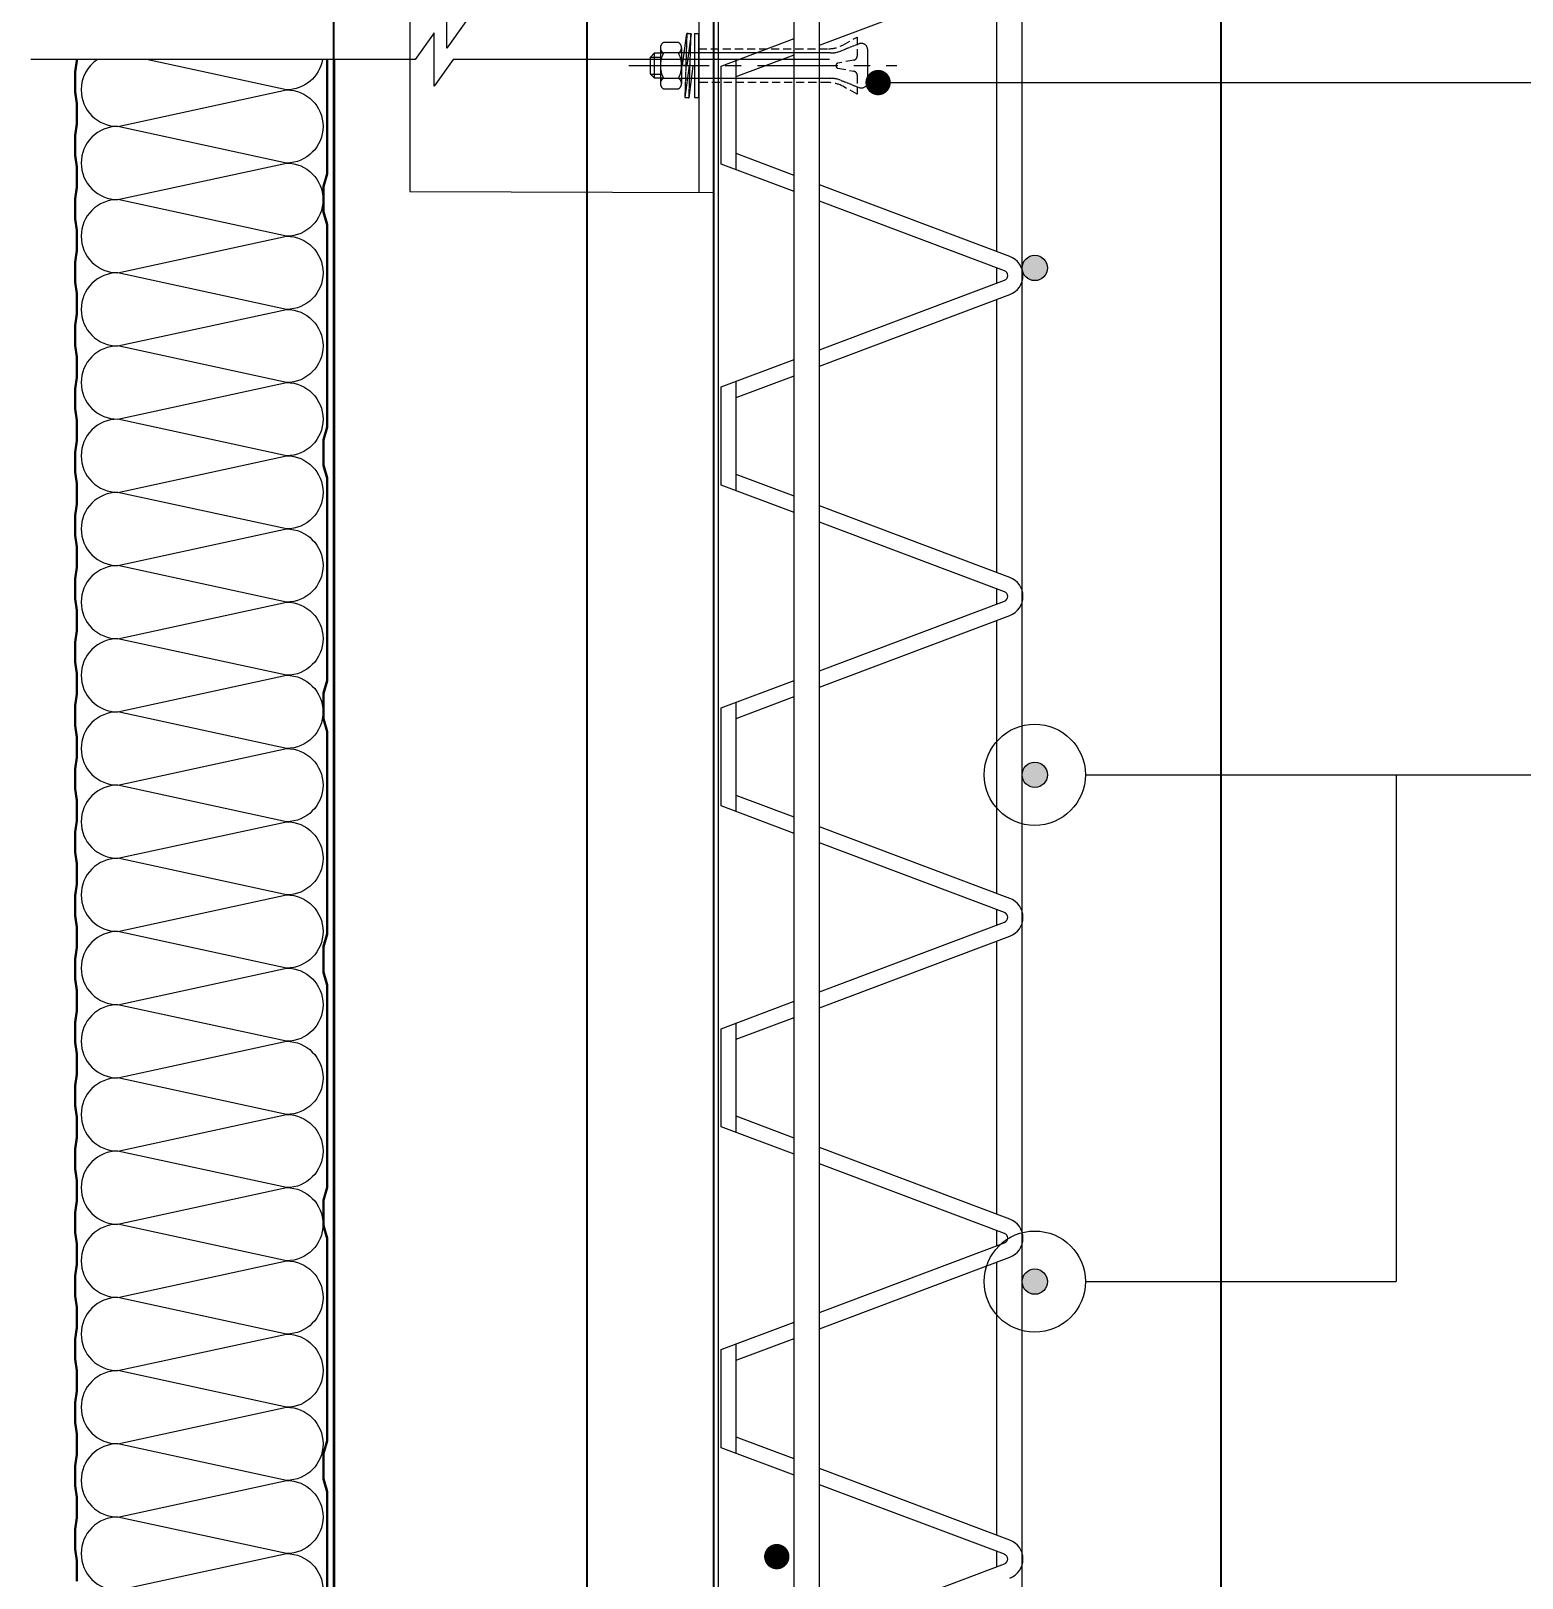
# Model space of a CAD drawing. Extents: x 0 to 20413, y 0 to 2870.
# Drawn here: x 2801 to 3389, y 1416 to 2026 of the extents above; entities that cross this region are included whole.
import ezdxf

# ---------------------------------------------------------------- set-up
doc = ezdxf.new("R2010")
doc.units = 0
for name, pattern in [('CENTER', [50.8, 31.75, -6.35, 6.35, -6.35]), ('HIDDEN', [0.375, 0.25, -0.125]), ('HIDDEN2', [4.7625, 3.175, -1.5875])]:
    doc.linetypes.add(name, pattern=pattern)
doc.layers.add('A-CONC-LIN1', color=2, linetype='Continuous', lineweight=40)
for name, color, linetype in [('BOLT', 10, 'Continuous'), ('DIM', 7, 'Continuous'), ('E', 4, 'Continuous'), ('Insulation', 8, 'Continuous'), ('Panel', 2, 'Continuous'), ('sec', 4, 'Continuous'), ('형강', 4, 'Continuous')]:
    doc.layers.add(name, color=color, linetype=linetype)

# ---------------------------------------------------------------- blocks, each defined once
blk = doc.blocks.new('An')
at = {"layer": 'BOLT', "linetype": 'CENTER'}
blk.add_line((0, 27.67), (0, -78.16), dxfattribs=at)
at = {"layer": 'BOLT'}
for p, q in [((-3.33, 19.09), (-3.33, 15.15)), ((3.33, 19.09), (3.33, 15.15)), ((7.06, 15.15), (-7.06, 15.15)), ((-5, 17.42), (5, 17.42)), ((6.67, 15.15), (6.67, 15.11)), ((7.06, 6.81), (-7.06, 6.81))]:
    blk.add_line(p, q, dxfattribs=at)
blk.add_lwpolyline([(-5, 13.96), (-5, 17.42), (-3.33, 19.09), (3.33, 19.09), (5, 17.42), (5, 13.96)], dxfattribs=at)
at = {"layer": 'BOLT', "linetype": 'CENTER'}
blk.add_lwpolyline([(-9.13, 13.96), (-9.13, 8, 0.57735), (-5, 8, 0.238157), (5, 8, 0.57735), (9.13, 8), (9.13, 13.96, 0.57735), (5, 13.96, 0.238157), (-5, 13.96, 0.57735)], format="xyb", close=True, dxfattribs=at)
at = {"layer": 'BOLT', "linetype": 'HIDDEN'}
blk.add_lwpolyline([(-5, 13.96), (-5, 0), (-5, -51.92, -0.095415), (-5.83, -56.25), (-8.63, -63.24, 0.530598), (-6.31, -66.67), (0, -66.67), (6.31, -66.67, 0.530598), (8.63, -63.24), (5.83, -56.25, -0.095415), (5, -51.92), (5, 0), (5, 13.96)], format="xyb", dxfattribs=at)
at = {"layer": 'BOLT'}
for points in [[(12.5, 3.06), (0, 4.73), (0.19, 6.38), (12.69, 4.72)], [(-12.69, 3.84), (-0.19, 2.18), (0, 3.83), (-12.5, 5.5)], [(12.5, 0), (12.5, 1.67), (-12.5, 1.67), (-12.5, 0)]]:
    blk.add_lwpolyline(points, close=True, dxfattribs=at)
at = {"layer": 'BOLT', "linetype": 'HIDDEN'}
blk.add_lwpolyline([(12.69, 4.72), (-12.5, 5.5), (-12.69, 3.84), (12.5, 3.06)], close=True, dxfattribs=at)
at = {"layer": 'BOLT', "linetype": 'HIDDEN2'}
blk.add_lwpolyline([(6.67, 0), (6.67, -51.17, 0.126377), (8.11, -56.79), (11.25, -62.5), (3.81, -62.5, -0.360473), (2.17, -61.14), (0.98, -54.85, 0.412222), (0, -54.17), (-0.16, -54.17, 0.360473), (-0.98, -54.85), (-2.17, -61.14, -0.360473), (-3.81, -62.5), (-11.25, -62.5), (-8.11, -56.79, 0.126377), (-6.67, -51.17), (-6.67, 0)], format="xyb", dxfattribs=at)

msp = doc.modelspace()

# ---------------------------------------------------------------- hatches: boundary and pattern name
at = {"layer": 'sec'}
h = msp.add_hatch(color=256, dxfattribs=at)
edge = h.paths.add_edge_path()
edge.add_arc((3197.09, 1932.87), 5, 0, 360)
h = msp.add_hatch(color=256, dxfattribs=at)
edge = h.paths.add_edge_path()
edge.add_arc((3197.09, 1732.87), 5, 0, 360)
h = msp.add_hatch(color=256, dxfattribs=at)
edge = h.paths.add_edge_path()
edge.add_arc((3197.09, 1532.87), 5, 0, 360)

# ---------------------------------------------------------------- linework, layer by layer
at = {"color": 4}
msp.add_line((3064.49, 2062.7), (3064.49, 1962.7), dxfattribs=at)
msp.add_lwpolyline([(2950.49, 2061.56), (2950.49, 1963.09), (3070.49, 1962.7), (3070.49, 2062.7)], close=True, dxfattribs=at)
for points in [[(3116.11, 2030.14), (2972.62, 2030.14), (2965.12, 2019.64), (2965.12, 2040.64), (2957.62, 2030.14), (2800.93, 2030.14)], [(3116.11, 2015.14), (2967.62, 2015.14), (2960.12, 2004.64), (2960.12, 2025.64), (2952.62, 2015.14), (2800.93, 2015.14)]]:
    msp.add_lwpolyline(points)
at = {"layer": 'A-CONC-LIN1'}
for p, q in [((2920.49, 227.7), (2920.49, 2257.7)), ((3020.49, 227.7), (3020.49, 2257.7)), ((3070.49, 227.7), (3070.49, 2227.7)), ((3270.49, 2227.7), (3270.49, 1397.7))]:
    msp.add_line(p, q, dxfattribs=at)
at = {"layer": 'DIM'}
for p, q in [((3217.07, 1732.87), (3419.76, 1732.87)), ((3339.65, 1732.87), (3339.65, 1532.87)), ((3217.07, 1532.87), (3339.65, 1532.87))]:
    msp.add_line(p, q, dxfattribs=at)
at = {"layer": 'DIM', "const_width": 5}
for points in [[(3137.76, 2006.03, 1), (3132.76, 2006.03, 1)], [(3097.77, 1424.35, 1), (3092.77, 1424.35, 1)]]:
    msp.add_lwpolyline(points, format="xyb", close=True, dxfattribs=at)
at = {"layer": 'DIM'}
msp.add_lwpolyline([(3135.26, 2006.03), (3419.76, 2006.03)], dxfattribs=at)
for centre in [(3197.09, 1732.87), (3197.09, 1532.87)]:
    msp.add_circle(centre, 19.97, dxfattribs=at)
at = {"layer": 'E'}
for p, q in [((3102.09, 667.7), (3102.09, 2199.62)), ((3112.09, 667.7), (3112.09, 2199.62)), ((3192.09, 667.7), (3192.09, 2199.62)), ((3072.09, 2177.73), (3072.09, 678.92)), ((3112.09, 2020.74), (3187.24, 2049.02)), ((3182.09, 1939.31), (3182.09, 2047.08)), ((3073.29, 2012.55), (3102.09, 2023.39)), ((3079.29, 2008.4), (3102.09, 2016.98)), ((3079.29, 1971.58), (3079.29, 2014.81)), ((3073.29, 1973.84), (3073.29, 2012.55)), ((3102.09, 1963), (3073.29, 1973.84)), ((3102.09, 1969.41), (3079.29, 1977.99)), ((3187.24, 1937.37), (3112.09, 1965.65)), ((3185.13, 1931.76), (3112.09, 1959.24)), ((3182.09, 1926.87), (3182.09, 1932.9)), ((3112.09, 1900.53), (3185.13, 1928.01)), ((3112.09, 1894.12), (3187.24, 1922.4)), ((3182.09, 1812.68), (3182.09, 1920.46)), ((3073.29, 1885.93), (3102.09, 1896.77)), ((3079.29, 1881.78), (3102.09, 1890.36)), ((3079.29, 1844.96), (3079.29, 1888.19)), ((3073.29, 1847.22), (3073.29, 1885.93)), ((3102.09, 1842.79), (3079.29, 1851.37)), ((3102.09, 1836.38), (3073.29, 1847.22)), ((3187.24, 1810.75), (3112.09, 1839.02)), ((3185.13, 1805.13), (3112.09, 1832.61)), ((3112.09, 1773.91), (3185.13, 1801.39)), ((3182.09, 1800.25), (3182.09, 1806.27)), ((3112.09, 1767.49), (3187.24, 1795.77)), ((3182.09, 1686.06), (3182.09, 1793.84)), ((3073.29, 1759.3), (3102.09, 1770.14)), ((3073.29, 1720.59), (3073.29, 1759.3)), ((3079.29, 1755.15), (3102.09, 1763.73)), ((3079.29, 1718.33), (3079.29, 1761.56)), ((3102.09, 1716.16), (3079.29, 1724.74)), ((3102.09, 1709.75), (3073.29, 1720.59)), ((3187.24, 1684.12), (3112.09, 1712.4)), ((3185.13, 1678.51), (3112.09, 1705.99)), ((3182.09, 1673.62), (3182.09, 1679.65)), ((3112.09, 1647.28), (3185.13, 1674.76)), ((3112.09, 1640.87), (3187.24, 1669.15)), ((3182.09, 1559.43), (3182.09, 1667.21)), ((3073.29, 1632.68), (3102.09, 1643.52)), ((3079.29, 1628.53), (3102.09, 1637.11)), ((3073.29, 1593.97), (3073.29, 1632.68)), ((3079.29, 1591.71), (3079.29, 1634.94)), ((3102.09, 1583.13), (3073.29, 1593.97)), ((3102.09, 1589.54), (3079.29, 1598.12)), ((3187.24, 1557.5), (3112.09, 1585.77)), ((3185.13, 1551.88), (3112.09, 1579.36)), ((3182.09, 1547), (3182.09, 1553.02)), ((3112.09, 1520.66), (3185.13, 1548.14)), ((3112.09, 1514.25), (3187.24, 1542.52)), ((3182.09, 1432.81), (3182.09, 1540.59)), ((3073.29, 1506.05), (3102.09, 1516.89)), ((3079.29, 1501.9), (3102.09, 1510.48)), ((3079.29, 1465.08), (3079.29, 1508.31)), ((3073.29, 1467.34), (3073.29, 1506.05)), ((3102.09, 1462.91), (3079.29, 1471.49)), ((3102.09, 1456.5), (3073.29, 1467.34)), ((3187.24, 1430.87), (3112.09, 1459.15)), ((3185.13, 1425.26), (3112.09, 1452.74)), ((3182.09, 1420.37), (3182.09, 1426.4)), ((3112.09, 1394.03), (3185.13, 1421.51))]:
    msp.add_line(p, q, dxfattribs=at)
for centre, radius in [((3184.42, 1929.88), 8), ((3184.42, 1929.88), 2), ((3184.42, 1803.26), 8), ((3184.42, 1803.26), 2), ((3184.42, 1676.63), 8), ((3184.42, 1676.63), 2), ((3184.42, 1550.01), 8), ((3184.42, 1550.01), 2), ((3184.42, 1423.38), 8), ((3184.42, 1423.38), 2)]:
    msp.add_arc(centre, radius, 290.62085, 69.37915, dxfattribs=at)
at = {"layer": 'Insulation'}
for points in [[(2827.14, 2015.14, 0.249795), (2820.76, 2003.16)], [(2916, 2015.14, -0.365025), (2901.77, 2003.16), (2846.51, 2015.14)], [(2820.76, 2003.16, 0.414214), (2835.2, 1988.72), (2901.77, 2003.16, -1), (2901.77, 1974.28), (2835.2, 1988.72, 0.414214), (2820.76, 1974.28)], [(2820.76, 1974.28, 0.414214), (2835.2, 1959.84), (2901.77, 1974.28, -1), (2901.77, 1945.4), (2835.2, 1959.84, 0.414214), (2820.76, 1945.4)], [(2820.76, 1945.4, 0.414214), (2835.2, 1930.96), (2901.77, 1945.4, -1), (2901.77, 1916.52), (2835.2, 1930.96, 0.414214), (2820.76, 1916.52)], [(2820.76, 1916.52, 0.414214), (2835.2, 1902.08), (2901.77, 1916.52, -1), (2901.77, 1887.64), (2835.2, 1902.08, 0.414214), (2820.76, 1887.64)], [(2820.76, 1887.64, 0.414214), (2835.2, 1873.2), (2901.77, 1887.64, -1), (2901.77, 1858.76), (2835.2, 1873.2, 0.414214), (2820.76, 1858.76)], [(2820.76, 1858.76, 0.414214), (2835.2, 1844.32), (2901.77, 1858.76, -1), (2901.77, 1829.88), (2835.2, 1844.32, 0.414214), (2820.76, 1829.88)], [(2820.76, 1829.88, 0.414214), (2835.2, 1815.44), (2901.77, 1829.88, -1), (2901.77, 1801), (2835.2, 1815.44, 0.414214), (2820.76, 1801)], [(2820.76, 1801, 0.414214), (2835.2, 1786.56), (2901.77, 1801, -1), (2901.77, 1772.12), (2835.2, 1786.56, 0.414214), (2820.76, 1772.12)], [(2820.76, 1772.12, 0.414214), (2835.2, 1757.68), (2901.77, 1772.12, -1), (2901.77, 1743.24), (2835.2, 1757.68, 0.414214), (2820.76, 1743.24)], [(2820.76, 1743.24, 0.414214), (2835.2, 1728.8), (2901.77, 1743.24, -1), (2901.77, 1714.36), (2835.2, 1728.8, 0.414214), (2820.76, 1714.36)], [(2820.76, 1714.36, 0.414214), (2835.2, 1699.92), (2901.77, 1714.36, -1), (2901.77, 1685.48), (2835.2, 1699.92, 0.414214), (2820.76, 1685.48)], [(2820.76, 1685.48, 0.414214), (2835.2, 1671.04), (2901.77, 1685.48, -1), (2901.77, 1656.6), (2835.2, 1671.04, 0.414214), (2820.76, 1656.6)], [(2820.76, 1656.6, 0.414214), (2835.2, 1642.16), (2901.77, 1656.6, -1), (2901.77, 1627.71), (2835.2, 1642.16, 0.414214), (2820.76, 1627.71)], [(2820.76, 1627.71, 0.414214), (2835.2, 1613.27), (2901.77, 1627.71, -1), (2901.77, 1598.83), (2835.2, 1613.27, 0.414214), (2820.76, 1598.83)], [(2820.76, 1598.83, 0.414214), (2835.2, 1584.39), (2901.77, 1598.83, -1), (2901.77, 1569.95), (2835.2, 1584.39, 0.414214), (2820.76, 1569.95)], [(2820.76, 1569.95, 0.414214), (2835.2, 1555.51), (2901.77, 1569.95, -1), (2901.77, 1541.07), (2835.2, 1555.51, 0.414214), (2820.76, 1541.07)], [(2820.76, 1541.07, 0.414214), (2835.2, 1526.63), (2901.77, 1541.07, -1), (2901.77, 1512.19), (2835.2, 1526.63, 0.414214), (2820.76, 1512.19)], [(2820.76, 1512.19, 0.414214), (2835.2, 1497.75), (2901.77, 1512.19, -1), (2901.77, 1483.31), (2835.2, 1497.75, 0.414214), (2820.76, 1483.31)], [(2820.76, 1483.31, 0.414214), (2835.2, 1468.87), (2901.77, 1483.31, -1), (2901.77, 1454.43), (2835.2, 1468.87, 0.414214), (2820.76, 1454.43)], [(2820.76, 1454.43, 0.414214), (2835.2, 1439.99), (2901.77, 1454.43, -1), (2901.77, 1425.55), (2835.2, 1439.99, 0.414214), (2820.76, 1425.55)], [(2820.76, 1425.55, 0.414214), (2835.2, 1411.11), (2901.77, 1425.55, -1), (2901.77, 1396.67), (2835.2, 1411.11, 0.414214), (2820.76, 1396.67)]]:
    msp.add_lwpolyline(points, format="xyb", dxfattribs=at)
at = {"layer": 'Panel'}
for points in [[(2818.83, 2015.14), (2818.83, 2014.71), (2818.13, 2010.21), (2818.13, 2002.28), (2818.83, 1997.78), (2818.83, 1989.71), (2818.13, 1985.21), (2818.13, 1977.28), (2818.83, 1972.78), (2818.83, 1964.71), (2818.13, 1960.21), (2818.13, 1952.28), (2818.83, 1947.78), (2818.83, 1939.71), (2818.13, 1935.21), (2818.13, 1927.28), (2818.83, 1922.78), (2818.83, 1914.71), (2818.13, 1910.21), (2818.13, 1902.28), (2818.83, 1897.78), (2818.83, 1889.71), (2818.13, 1885.21), (2818.13, 1877.28), (2818.83, 1872.78), (2818.83, 1864.71), (2818.13, 1860.21), (2818.13, 1852.28), (2818.83, 1847.78), (2818.83, 1839.71), (2818.13, 1835.21), (2818.13, 1827.28), (2818.83, 1822.78), (2818.83, 1814.71), (2818.13, 1810.21), (2818.13, 1802.28), (2818.83, 1797.78), (2818.83, 1789.71), (2818.13, 1785.21), (2818.13, 1777.28), (2818.83, 1772.78), (2818.83, 1764.71), (2818.13, 1760.21), (2818.13, 1752.28), (2818.83, 1747.78), (2818.83, 1739.71), (2818.13, 1735.21), (2818.13, 1727.28), (2818.83, 1722.78), (2818.83, 1714.71), (2818.13, 1710.21), (2818.13, 1702.28), (2818.83, 1697.78), (2818.83, 1689.71), (2818.13, 1685.21), (2818.13, 1677.28), (2818.83, 1672.78), (2818.83, 1664.71), (2818.13, 1660.21), (2818.13, 1652.28), (2818.83, 1647.78), (2818.83, 1639.71), (2818.13, 1635.21), (2818.13, 1627.28), (2818.83, 1622.78), (2818.83, 1614.71), (2818.13, 1610.21), (2818.13, 1602.28), (2818.83, 1597.78), (2818.83, 1589.71), (2818.13, 1585.21), (2818.13, 1577.28), (2818.83, 1572.78), (2818.83, 1564.71), (2818.13, 1560.21), (2818.13, 1552.28), (2818.83, 1547.78), (2818.83, 1539.71), (2818.13, 1535.21), (2818.13, 1527.28), (2818.83, 1522.78), (2818.83, 1514.71), (2818.13, 1510.21), (2818.13, 1502.28), (2818.83, 1497.78), (2818.83, 1489.71), (2818.13, 1485.21), (2818.13, 1477.28), (2818.83, 1472.78), (2818.83, 1464.71), (2818.13, 1460.21), (2818.13, 1452.28), (2818.83, 1447.78), (2818.83, 1439.71), (2818.13, 1435.21), (2818.13, 1427.28), (2818.83, 1422.78), (2818.83, 1414.71)], [(2819.33, 1414.67), (2819.33, 1422.82), (2818.63, 1427.32), (2818.63, 1435.17), (2819.33, 1439.67), (2819.33, 1447.82), (2818.63, 1452.32), (2818.63, 1460.17), (2819.33, 1464.67), (2819.33, 1472.82), (2818.63, 1477.32), (2818.63, 1485.17), (2819.33, 1489.67), (2819.33, 1497.82), (2818.63, 1502.32), (2818.63, 1510.17), (2819.33, 1514.67), (2819.33, 1522.82), (2818.63, 1527.32), (2818.63, 1535.17), (2819.33, 1539.67), (2819.33, 1547.82), (2818.63, 1552.32), (2818.63, 1560.17), (2819.33, 1564.67), (2819.33, 1572.82), (2818.63, 1577.32), (2818.63, 1585.17), (2819.33, 1589.67), (2819.33, 1597.82), (2818.63, 1602.32), (2818.63, 1610.17), (2819.33, 1614.67), (2819.33, 1622.82), (2818.63, 1627.32), (2818.63, 1635.17), (2819.33, 1639.67), (2819.33, 1647.82), (2818.63, 1652.32), (2818.63, 1660.17), (2819.33, 1664.67), (2819.33, 1672.82), (2818.63, 1677.32), (2818.63, 1685.17), (2819.33, 1689.67), (2819.33, 1697.82), (2818.63, 1702.32), (2818.63, 1710.17), (2819.33, 1714.67), (2819.33, 1722.82), (2818.63, 1727.32), (2818.63, 1735.17), (2819.33, 1739.67), (2819.33, 1747.82), (2818.63, 1752.32), (2818.63, 1760.17), (2819.33, 1764.67), (2819.33, 1772.82), (2818.63, 1777.32), (2818.63, 1785.17), (2819.33, 1789.67), (2819.33, 1797.82), (2818.63, 1802.32), (2818.63, 1810.17), (2819.33, 1814.67), (2819.33, 1822.82), (2818.63, 1827.32), (2818.63, 1835.17), (2819.33, 1839.67), (2819.33, 1847.82), (2818.63, 1852.32), (2818.63, 1860.17), (2819.33, 1864.67), (2819.33, 1872.82), (2818.63, 1877.32), (2818.63, 1885.17), (2819.33, 1889.67), (2819.33, 1897.82), (2818.63, 1902.32), (2818.63, 1910.17), (2819.33, 1914.67), (2819.33, 1922.82), (2818.63, 1927.32), (2818.63, 1935.17), (2819.33, 1939.67), (2819.33, 1947.82), (2818.63, 1952.32), (2818.63, 1960.17), (2819.33, 1964.67), (2819.33, 1972.82), (2818.63, 1977.32), (2818.63, 1985.17), (2819.33, 1989.67), (2819.33, 1997.82), (2818.63, 2002.32), (2818.63, 2010.17), (2819.33, 2014.67), (2819.33, 2015.14)], [(2917.63, 2015.14), (2917.63, 1970.07), (2916.13, 1965.07), (2916.13, 1954.92), (2917.63, 1949.92), (2917.63, 1870.07), (2916.13, 1865.07), (2916.13, 1854.92), (2917.63, 1849.92), (2917.63, 1770.07), (2916.13, 1765.07), (2916.13, 1754.92), (2917.63, 1749.92), (2917.63, 1670.07), (2916.13, 1665.07), (2916.13, 1654.92), (2917.63, 1649.92), (2917.63, 1570.07), (2916.13, 1565.07), (2916.13, 1554.92), (2917.63, 1549.92), (2917.63, 1470.07), (2916.13, 1465.07), (2916.13, 1454.92), (2917.63, 1449.92), (2917.63, 1370.07)], [(2918.13, 1370), (2918.13, 1450), (2916.63, 1455), (2916.63, 1465), (2918.13, 1470), (2918.13, 1550), (2916.63, 1555), (2916.63, 1565), (2918.13, 1570), (2918.13, 1650), (2916.63, 1655), (2916.63, 1665), (2918.13, 1670), (2918.13, 1750), (2916.63, 1755), (2916.63, 1765), (2918.13, 1770), (2918.13, 1850), (2916.63, 1855), (2916.63, 1865), (2918.13, 1870), (2918.13, 1950), (2916.63, 1955), (2916.63, 1965), (2918.13, 1970), (2918.13, 2015.14)]]:
    msp.add_lwpolyline(points, dxfattribs=at)
at = {"layer": 'sec', "color": 3}
for centre in [(3197.09, 1932.87), (3197.09, 1732.87), (3197.09, 1532.87)]:
    msp.add_circle(centre, 5, dxfattribs=at)
at = {"layer": '형강'}
msp.add_line((2920.86, 1041.36), (2920.86, 2015.14), dxfattribs=at)

# ---------------------------------------------------------------- block references
at = {"rotation": 90}
msp.add_blockref('An', (3064.49, 2012.7), dxfattribs=at)

doc.saveas('drawing.dxf')
